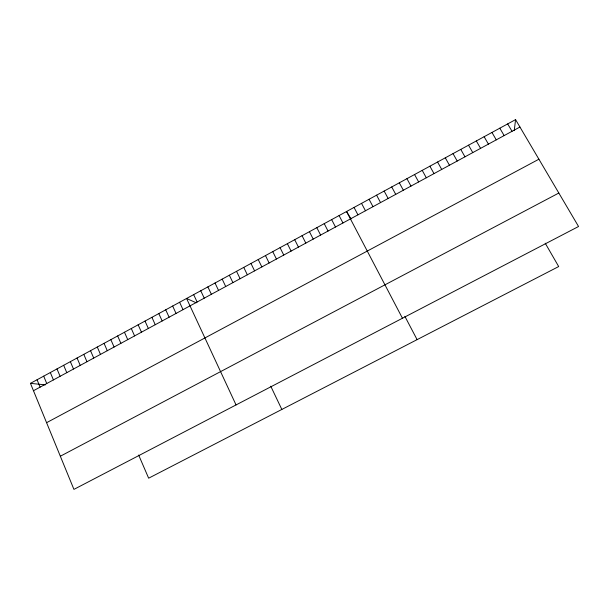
<?xml version="1.0" encoding="UTF-8"?>
<svg xmlns="http://www.w3.org/2000/svg" width="609" height="609" viewBox="0 0 609 609"><rect width="100%" height="100%" fill="white"/><g stroke="black" fill="none" stroke-linecap="round" stroke-linejoin="round"><path stroke-width="0.91" d="M514.24 130.638L515.572 119.615L30.45 383.35L73.933 489.385L578.55 226.502L515.572 119.615M33.472 390.727L519.941 127.03M46.581 422.692L538.904 159.215M60.337 456.232L558.826 193.03M30.45 383.35L45.386 384.873M196.22 302.787L186.575 298.479L236.048 404.932M351.02 218.882L346.551 211.506L402.45 318.248M507.685 123.901L512.032 131.323M499.814 128.179L504.138 135.601M491.965 132.45L496.266 139.864M484.132 136.705L488.41 144.127M545.222 243.197L558.689 266.552L148.649 478.194L138.654 455.045M476.329 140.953L480.577 148.368M468.534 145.186L472.767 152.6M460.769 149.411L464.979 156.825M453.02 153.62L457.207 161.042M445.286 157.822L449.45 165.245M437.574 162.017L441.715 169.431M429.885 166.196L434.004 173.618M422.212 170.368L426.315 177.782M414.562 174.532L418.642 181.946M406.926 178.681L410.984 186.095M399.314 182.822L403.348 190.236M391.724 186.948L395.728 194.362M384.15 191.066L388.139 198.481M376.59 195.177L380.556 202.591M369.054 199.272L372.997 206.687M361.533 203.36L365.461 210.775M354.035 207.433L357.94 214.848M404.871 316.33L417.104 339.639M339.091 215.563L342.951 222.97M331.646 219.605L335.49 227.02M324.224 223.64L328.038 231.055M316.817 227.667L320.616 235.082M309.425 231.686L313.201 239.093M302.056 235.691L305.817 243.105M294.703 239.687L298.44 247.102M287.372 243.676L291.087 251.083M280.056 247.657L283.748 255.064M272.756 251.624L276.433 259.031M265.478 255.582L269.132 262.989M258.216 259.525L261.855 266.932M250.977 263.461L254.585 270.868M243.745 267.389L247.345 274.796M236.536 271.309L240.113 278.716M229.349 275.222L232.904 282.622M222.178 279.12L225.711 286.527M270.754 386.213L281.838 409.454M215.023 283.01L218.54 290.409M207.882 286.892L211.376 294.292M200.764 290.759L204.236 298.166M193.654 294.627L197.118 302.026M179.609 302.262L183.027 309.661M172.659 306.045L176.054 313.437M165.724 309.814L169.104 317.205M158.804 313.574L162.169 320.966M151.907 317.319L155.249 324.719M145.018 321.065L148.345 328.457M138.152 324.803L141.463 332.194M131.3 328.525L134.589 335.917M124.464 332.24L127.738 339.632M117.651 335.947L120.902 343.339M110.846 339.647L114.081 347.031M104.063 343.331L107.275 350.723M97.288 347.016L100.485 354.4M90.535 350.685L93.717 358.069M83.798 354.354L86.958 361.738M77.069 358.008L80.221 365.392M70.362 361.655L73.491 369.031M63.671 365.293L66.784 372.67M56.995 368.917L60.093 376.301M50.334 372.541L53.417 379.917M43.696 376.149L46.748 383.533M37.065 379.757L40.103 387.134"/></g></svg>
